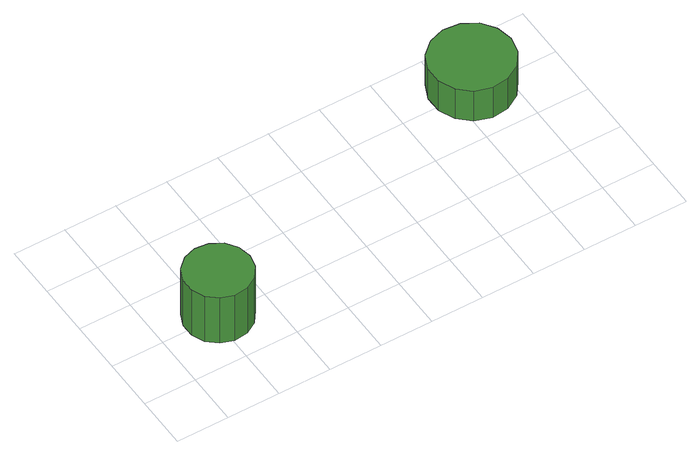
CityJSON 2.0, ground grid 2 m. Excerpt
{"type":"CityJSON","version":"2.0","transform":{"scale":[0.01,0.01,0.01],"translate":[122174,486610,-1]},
"CityObjects":{
"tree1":{"type":"SolitaryVegetationObject","attributes":{"function":"something"},"geometry":[{"type":"MultiSurface","lod":"1","boundaries":[[[0,1,2,3,4,5,6,7,8,9,10,11,12,13,14]],[[15,16,17,18,19,20,21,22,23,24,25,26,27,28,29]],[[0,29,28,1]],[[1,28,27,2]],[[2,27,26,3]],[[3,26,25,4]],[[4,25,24,5]],[[5,24,23,6]],[[6,23,22,7]],[[7,22,21,8]],[[8,21,20,9]],[[9,20,19,10]],[[10,19,18,11]],[[11,18,17,12]],[[12,17,16,13]],[[13,16,15,14]],[[14,15,29,0]]]}]},
"tree2":{"type":"SolitaryVegetationObject","attributes":{"function":"something"},"geometry":[{"type":"MultiSurface","lod":"1","boundaries":[[[30,31,32,33,34,35,36,37,38,39,40,41,42,43,44]],[[45,46,47,48,49,50,51,52,53,54,55,56,57,58,59]],[[30,59,58,31]],[[31,58,57,32]],[[32,57,56,33]],[[33,56,55,34]],[[34,55,54,35]],[[35,54,53,36]],[[36,53,52,37]],[[37,52,51,38]],[[38,51,50,39]],[[39,50,49,40]],[[40,49,48,41]],[[41,48,47,42]],[[42,47,46,43]],[[43,46,45,44]],[[44,45,59,30]]]}]}
},
"vertices":[
[343,202,287],[332,253,287],[302,295,287],[257,321,287],[205,327,287],[156,311,287],[117,276,287],[96,228,287],[96,176,287],[117,129,287],[156,94,287],[205,78,287],[257,84,287],[302,109,287],[332,152,287],[332,152,67],[302,109,67],[257,84,67],[205,78,67],[156,94,67],[117,129,67],[96,176,67],[96,228,67],[117,276,67],[156,311,67],[205,327,67],[257,321,67],[302,295,67],[332,253,67],[343,202,67],
[1636,617,210],[1622,680,210],[1585,732,210],[1529,764,210],[1465,771,210],[1404,751,210],[1356,708,210],[1330,649,210],[1330,585,210],[1356,526,210],[1404,483,210],[1465,463,210],[1529,470,210],[1585,502,210],[1622,554,210],[1622,554,65],[1585,502,65],[1529,470,65],[1465,463,65],[1404,483,65],[1356,526,65],[1330,585,65],[1330,649,65],[1356,708,65],[1404,751,65],[1465,771,65],[1529,764,65],[1585,732,65],[1622,680,65],[1636,617,65]
]}
